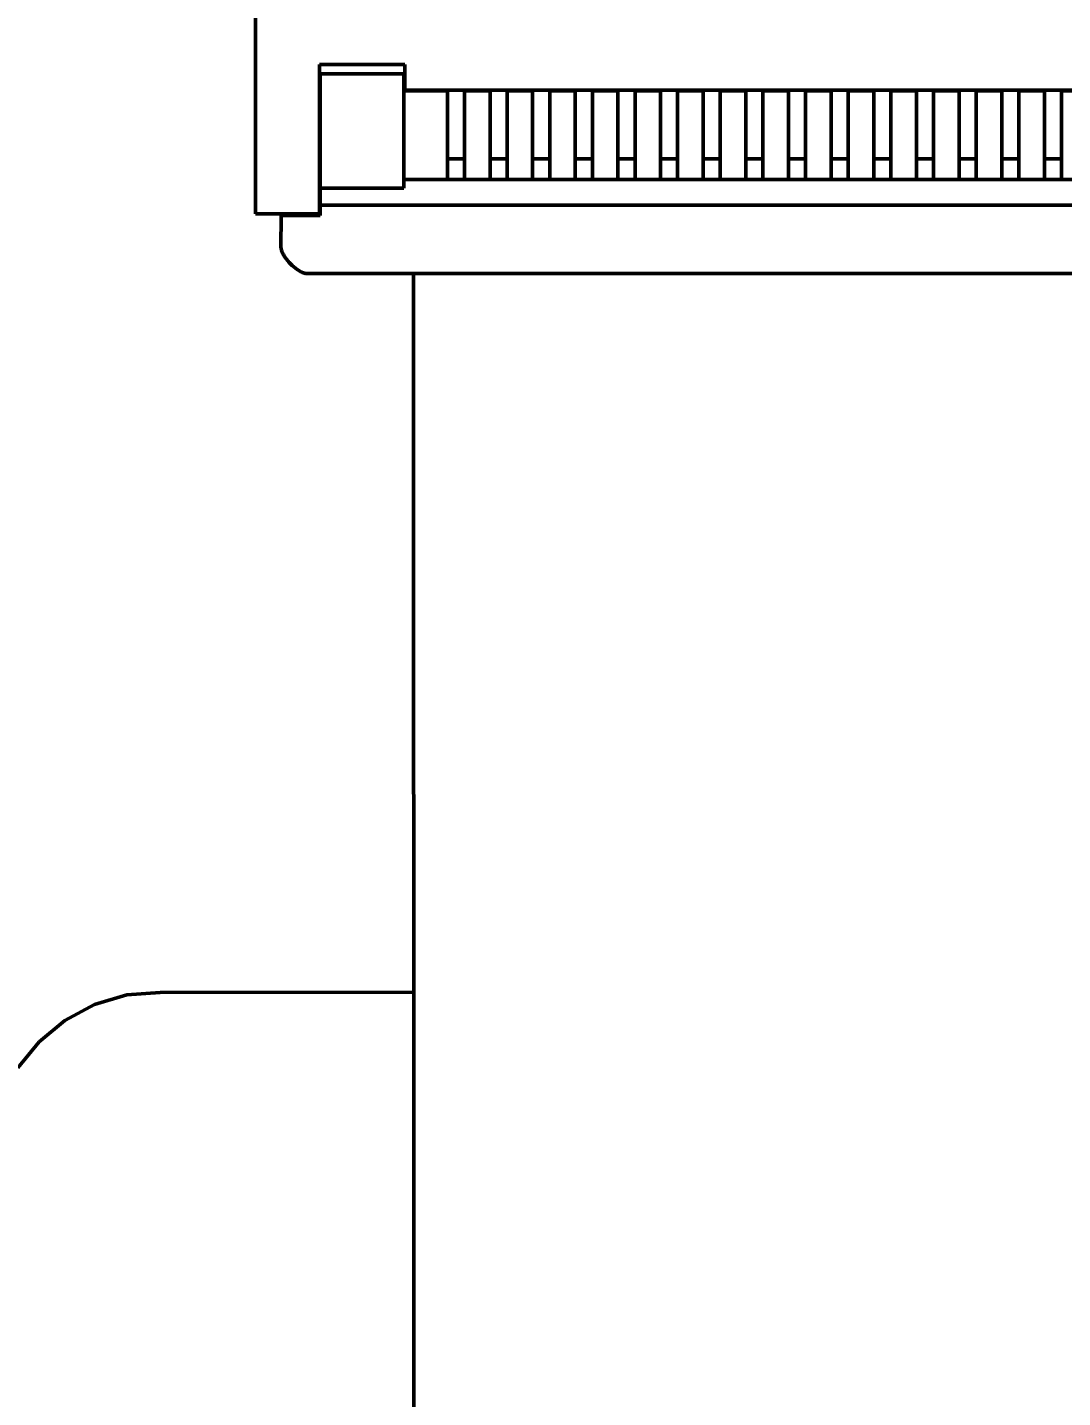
# Model space of a CAD drawing. Header units: millimetres. Extents: x 71 to 428, y 120 to 295.
# Drawn here: x 339.84 to 351.98, y 174.6 to 190.67 of the extents above; entities that cross this region are included whole.
import ezdxf

# ---------------------------------------------------------------- set-up
doc = ezdxf.new("R2010")
doc.units = ezdxf.units.MM
doc.header["$LTSCALE"] = 0.75
doc.layers.add('Dim', color=3, linetype='Continuous', lineweight=25)
doc.layers.add('Visible', color=7, linetype='Continuous', lineweight=50)
doc.layers.add('尺寸标注', color=3, linetype='Continuous')
doc.styles.get("Standard").update_dxf_attribs({"font": 'arial.ttf'})
doc.dimstyles.new('Dim-ISO-25', dxfattribs={"dimtxt": 3.5, "dimasz": 3.5, "dimexe": 2.1, "dimexo": 2.1, "dimgap": 1.4, "dimtad": 1, "dimzin": 12, "dimdsep": 46, "dimtxsty": 'Standard', "dimcen": 0, "dimazin": 3, "dimtp": 0.1, "dimtm": 0.1, "dimtfac": 0.714286, "dimtmove": 0, "dimatfit": 3, "dimfxl": 1, "dimtzin": 12, "dimarcsym": 0})

# ---------------------------------------------------------------- blocks, each defined once
blk = doc.blocks.new('*D120')
at = {"color": 0, "linetype": 'ByBlock', "lineweight": -2}
for p, q in [((336.9, 176.832), (336.9, 145.223)), ((354.896, 148.704), (354.896, 145.223)), ((336.9, 147.323), (354.896, 147.323))]:
    blk.add_line(p, q, dxfattribs=at)
at = {"color": 0, "linetype": 'ByBlock'}
for points in [[(336.9, 147.323), (340.4, 146.74), (340.4, 147.907)], [(354.896, 147.323), (351.396, 146.74), (351.396, 147.907)]]:
    blk.add_solid(points, dxfattribs=at)
at = {"layer": 'Defpoints', "color": 0, "linetype": 'ByBlock'}
for p in [(336.9, 178.932), (354.896, 150.804)]:
    blk.add_point(p, dxfattribs=at)
at = {"color": 0, "linetype": 'ByBlock', "lineweight": -2, "insert": (345.898, 150.51), "char_height": 3.5, "attachment_point": 5}
blk.add_mtext('\\A0;18', dxfattribs=at)
blk = doc.blocks.new('*D125')
at = {"color": 0, "linetype": 'ByBlock', "lineweight": -2}
for p, q in [((321.896, 188.298), (321.896, 127.401)), ((354.896, 148.704), (354.896, 127.401)), ((321.896, 129.501), (354.896, 129.501))]:
    blk.add_line(p, q, dxfattribs=at)
at = {"color": 0, "linetype": 'ByBlock'}
for points in [[(321.896, 129.501), (325.396, 128.918), (325.396, 130.084)], [(354.896, 129.501), (351.396, 128.918), (351.396, 130.084)]]:
    blk.add_solid(points, dxfattribs=at)
at = {"layer": 'Defpoints', "color": 0, "linetype": 'ByBlock'}
for p in [(321.896, 190.398), (354.896, 150.804)]:
    blk.add_point(p, dxfattribs=at)
at = {"color": 0, "linetype": 'ByBlock', "lineweight": -2, "insert": (338.396, 132.689), "char_height": 3.5, "attachment_point": 5}
blk.add_mtext('\\A0;33', dxfattribs=at)
blk = doc.blocks.new('*D127')
at = {"color": 0, "linetype": 'ByBlock', "lineweight": -2}
for p, q in [((318.396, 202.394), (318.396, 119.871)), ((354.896, 148.704), (354.896, 119.871)), ((318.396, 121.971), (354.896, 121.971))]:
    blk.add_line(p, q, dxfattribs=at)
at = {"color": 0, "linetype": 'ByBlock'}
for points in [[(318.396, 121.971), (321.896, 121.388), (321.896, 122.554)], [(354.896, 121.971), (351.396, 121.388), (351.396, 122.554)]]:
    blk.add_solid(points, dxfattribs=at)
at = {"layer": 'Defpoints', "color": 0, "linetype": 'ByBlock'}
for p in [(318.396, 204.494), (354.896, 150.804)]:
    blk.add_point(p, dxfattribs=at)
at = {"color": 0, "linetype": 'ByBlock', "lineweight": -2, "insert": (336.646, 125.159), "char_height": 3.5, "attachment_point": 5}
blk.add_mtext('\\A0;36.5', dxfattribs=at)

msp = doc.modelspace()

# ---------------------------------------------------------------- linework, layer by layer
at = {"layer": 'Visible'}
for p, q in [((342.513, 188.485), (342.513, 192.985)), ((343.263, 190.235), (343.263, 188.485)), ((344.263, 190.235), (343.263, 190.235)), ((344.263, 189.935), (344.263, 190.235)), ((343.273, 190.125), (343.273, 189.925)), ((344.253, 190.125), (343.273, 190.125)), ((344.253, 189.925), (344.253, 190.125)), ((343.273, 189.925), (343.273, 188.785)), ((344.253, 189.925), (344.763, 189.925)), ((344.253, 188.785), (344.253, 189.925)), ((364.963, 189.935), (344.263, 189.935)), ((344.763, 189.935), (344.763, 189.128)), ((344.963, 189.935), (344.963, 189.128)), ((344.963, 189.925), (345.263, 189.925)), ((345.263, 189.935), (345.263, 189.128)), ((345.463, 189.935), (345.463, 189.128)), ((345.463, 189.925), (345.763, 189.925)), ((345.763, 189.935), (345.763, 189.128)), ((345.963, 189.935), (345.963, 189.128)), ((345.963, 189.925), (346.263, 189.925)), ((346.263, 189.935), (346.263, 189.128)), ((346.463, 189.935), (346.463, 189.128)), ((346.463, 189.925), (346.763, 189.925)), ((346.763, 189.935), (346.763, 189.128)), ((346.963, 189.935), (346.963, 189.128)), ((346.963, 189.925), (347.263, 189.925)), ((347.263, 189.935), (347.263, 189.128)), ((347.463, 189.935), (347.463, 189.128)), ((347.463, 189.925), (347.763, 189.925)), ((347.763, 189.935), (347.763, 189.128)), ((347.963, 189.935), (347.963, 189.128)), ((347.963, 189.925), (348.263, 189.925)), ((348.263, 189.935), (348.263, 189.128)), ((348.463, 189.935), (348.463, 189.128)), ((348.463, 189.925), (348.763, 189.925)), ((348.763, 189.935), (348.763, 189.128)), ((348.963, 189.935), (348.963, 189.128)), ((348.963, 189.925), (349.263, 189.925)), ((349.263, 189.935), (349.263, 189.128)), ((349.463, 189.935), (349.463, 189.128)), ((349.463, 189.925), (349.763, 189.925)), ((349.763, 189.935), (349.763, 189.128)), ((349.963, 189.935), (349.963, 189.128)), ((349.963, 189.925), (350.263, 189.925)), ((350.263, 189.935), (350.263, 189.128)), ((350.463, 189.935), (350.463, 189.128)), ((350.463, 189.925), (350.763, 189.925)), ((350.763, 189.935), (350.763, 189.128)), ((350.963, 189.935), (350.963, 189.128)), ((350.963, 189.925), (351.263, 189.925)), ((351.263, 189.935), (351.263, 189.128)), ((351.463, 189.935), (351.463, 189.128)), ((351.463, 189.925), (351.763, 189.925)), ((351.763, 189.935), (351.763, 189.128)), ((351.963, 189.935), (351.963, 189.128)), ((351.963, 189.925), (352.263, 189.925)), ((344.763, 189.128), (344.963, 189.128)), ((344.763, 189.128), (344.763, 188.885)), ((344.963, 188.885), (344.963, 189.128)), ((345.263, 189.128), (345.463, 189.128)), ((345.263, 189.128), (345.263, 188.885)), ((345.463, 188.885), (345.463, 189.128)), ((345.763, 189.128), (345.963, 189.128)), ((345.763, 189.128), (345.763, 188.885)), ((345.963, 188.885), (345.963, 189.128)), ((346.263, 189.128), (346.463, 189.128)), ((346.263, 189.128), (346.263, 188.885)), ((346.463, 188.885), (346.463, 189.128)), ((346.763, 189.128), (346.963, 189.128)), ((346.763, 189.128), (346.763, 188.885)), ((346.963, 188.885), (346.963, 189.128)), ((347.263, 189.128), (347.463, 189.128)), ((347.263, 189.128), (347.263, 188.885)), ((347.463, 188.885), (347.463, 189.128)), ((347.763, 189.128), (347.963, 189.128)), ((347.763, 189.128), (347.763, 188.885)), ((347.963, 188.885), (347.963, 189.128)), ((348.263, 189.128), (348.463, 189.128)), ((348.263, 189.128), (348.263, 188.885)), ((348.463, 188.885), (348.463, 189.128)), ((348.763, 189.128), (348.963, 189.128)), ((348.763, 189.128), (348.763, 188.885)), ((348.963, 188.885), (348.963, 189.128)), ((349.263, 189.128), (349.463, 189.128)), ((349.263, 189.128), (349.263, 188.885)), ((349.463, 188.885), (349.463, 189.128)), ((349.763, 189.128), (349.963, 189.128)), ((349.763, 189.128), (349.763, 188.885)), ((349.963, 188.885), (349.963, 189.128)), ((350.263, 189.128), (350.463, 189.128)), ((350.263, 189.128), (350.263, 188.885)), ((350.463, 188.885), (350.463, 189.128)), ((350.763, 189.128), (350.963, 189.128)), ((350.763, 189.128), (350.763, 188.885)), ((350.963, 188.885), (350.963, 189.128)), ((351.263, 189.128), (351.463, 189.128)), ((351.263, 189.128), (351.263, 188.885)), ((351.463, 188.885), (351.463, 189.128)), ((351.763, 189.128), (351.963, 189.128)), ((351.763, 189.128), (351.763, 188.885)), ((351.963, 188.885), (351.963, 189.128)), ((343.263, 188.985), (343.273, 188.985)), ((343.273, 188.785), (344.253, 188.785)), ((343.273, 188.785), (343.273, 188.585)), ((344.763, 188.885), (344.253, 188.885)), ((344.763, 188.885), (344.963, 188.885)), ((345.263, 188.885), (344.963, 188.885)), ((345.263, 188.885), (345.463, 188.885)), ((345.763, 188.885), (345.463, 188.885)), ((345.763, 188.885), (345.963, 188.885)), ((346.263, 188.885), (345.963, 188.885)), ((346.263, 188.885), (346.463, 188.885)), ((346.763, 188.885), (346.463, 188.885)), ((346.763, 188.885), (346.963, 188.885)), ((347.263, 188.885), (346.963, 188.885)), ((347.263, 188.885), (347.463, 188.885)), ((347.763, 188.885), (347.463, 188.885)), ((347.763, 188.885), (347.963, 188.885)), ((348.263, 188.885), (347.963, 188.885)), ((348.263, 188.885), (348.463, 188.885)), ((348.763, 188.885), (348.463, 188.885)), ((348.763, 188.885), (348.963, 188.885)), ((349.263, 188.885), (348.963, 188.885)), ((349.263, 188.885), (349.463, 188.885)), ((349.763, 188.885), (349.463, 188.885)), ((349.763, 188.885), (349.963, 188.885)), ((350.263, 188.885), (349.963, 188.885)), ((350.263, 188.885), (350.463, 188.885)), ((350.763, 188.885), (350.463, 188.885)), ((350.763, 188.885), (350.963, 188.885)), ((351.263, 188.885), (350.963, 188.885)), ((351.263, 188.885), (351.463, 188.885)), ((351.763, 188.885), (351.463, 188.885)), ((351.763, 188.885), (351.963, 188.885)), ((352.263, 188.885), (351.963, 188.885)), ((342.613, 188.485), (342.513, 188.485)), ((342.613, 188.485), (343.263, 188.485)), ((342.812, 188.085), (342.813, 188.465)), ((342.813, 188.465), (342.863, 188.465)), ((343.273, 188.465), (342.863, 188.465)), ((343.273, 188.485), (343.263, 188.485)), ((365.953, 188.585), (343.273, 188.585)), ((343.273, 188.585), (343.273, 188.465)), ((366.113, 187.785), (343.113, 187.785)), ((344.368, 175.57), (344.367, 187.785)), ((340.627, 179.212), (341.004, 179.326)), ((341.004, 179.326), (341.396, 179.355)), ((341.396, 179.355), (344.367, 179.356)), ((340.279, 179.026), (340.627, 179.212)), ((339.975, 178.776), (340.279, 179.026)), ((339.725, 178.471), (339.975, 178.776)), ((344.368, 175.57), (344.368, 173.47))]:
    msp.add_line(p, q, dxfattribs=at)
at = {"layer": 'Visible', "extrusion": (0, 0, -1)}
msp.add_circle((-354.896, 204.496), 47.93, dxfattribs=at)
msp.add_ellipse((343.161, 187.833), major_axis=(-0.34, 0.279), ratio=0.273604, start_param=-0.442395, end_param=-0.219275, dxfattribs=at)
at = {"layer": 'Visible'}
msp.add_open_spline([(343.113, 187.785), (343.102, 187.785), (343.09, 187.787), (343.08, 187.791), (343.073, 187.793), (343.065, 187.796), (343.057, 187.8), (343.042, 187.807), (343.022, 187.818), (342.979, 187.847), (342.924, 187.895), (342.869, 187.958), (342.837, 188.01), (342.825, 188.035), (342.821, 188.045)], degree=3, knots=[0, 0, 0, 0, 0.0333333, 0.05, 0.0666667, 0.0833333, 0.1, 0.1333333, 0.2, 0.2666667, 0.5333333, 0.8, 0.9333333, 0.9999999, 0.9999999, 0.9999999, 0.9999999], dxfattribs=at)

# ---------------------------------------------------------------- dimensions: what is measured, and where the dimension line sits
at = {"layer": 'Dim'}
dim = msp.add_linear_dim(base=(354.896, 121.971), p1=(318.396, 204.494), p2=(354.896, 150.804), dimstyle='Dim-ISO-25', dxfattribs=at)
dim.commit()
dim.dimension.update_dxf_attribs({"geometry": '*D127', "text_midpoint": (336.646, 125.159)})
at = {"layer": '尺寸标注'}
for base, p1, picture, middle in [((354.896, 129.501), (321.896, 190.398), '*D125', (338.396, 132.689)), ((354.896, 147.323), (336.9, 178.932), '*D120', (345.898, 150.51))]:
    dim = msp.add_linear_dim(base=base, p1=p1, p2=(354.896, 150.804), dimstyle='Dim-ISO-25', dxfattribs=at)
    dim.commit()
    dim.dimension.update_dxf_attribs({"geometry": picture, "text_midpoint": middle})

doc.saveas('drawing.dxf')
